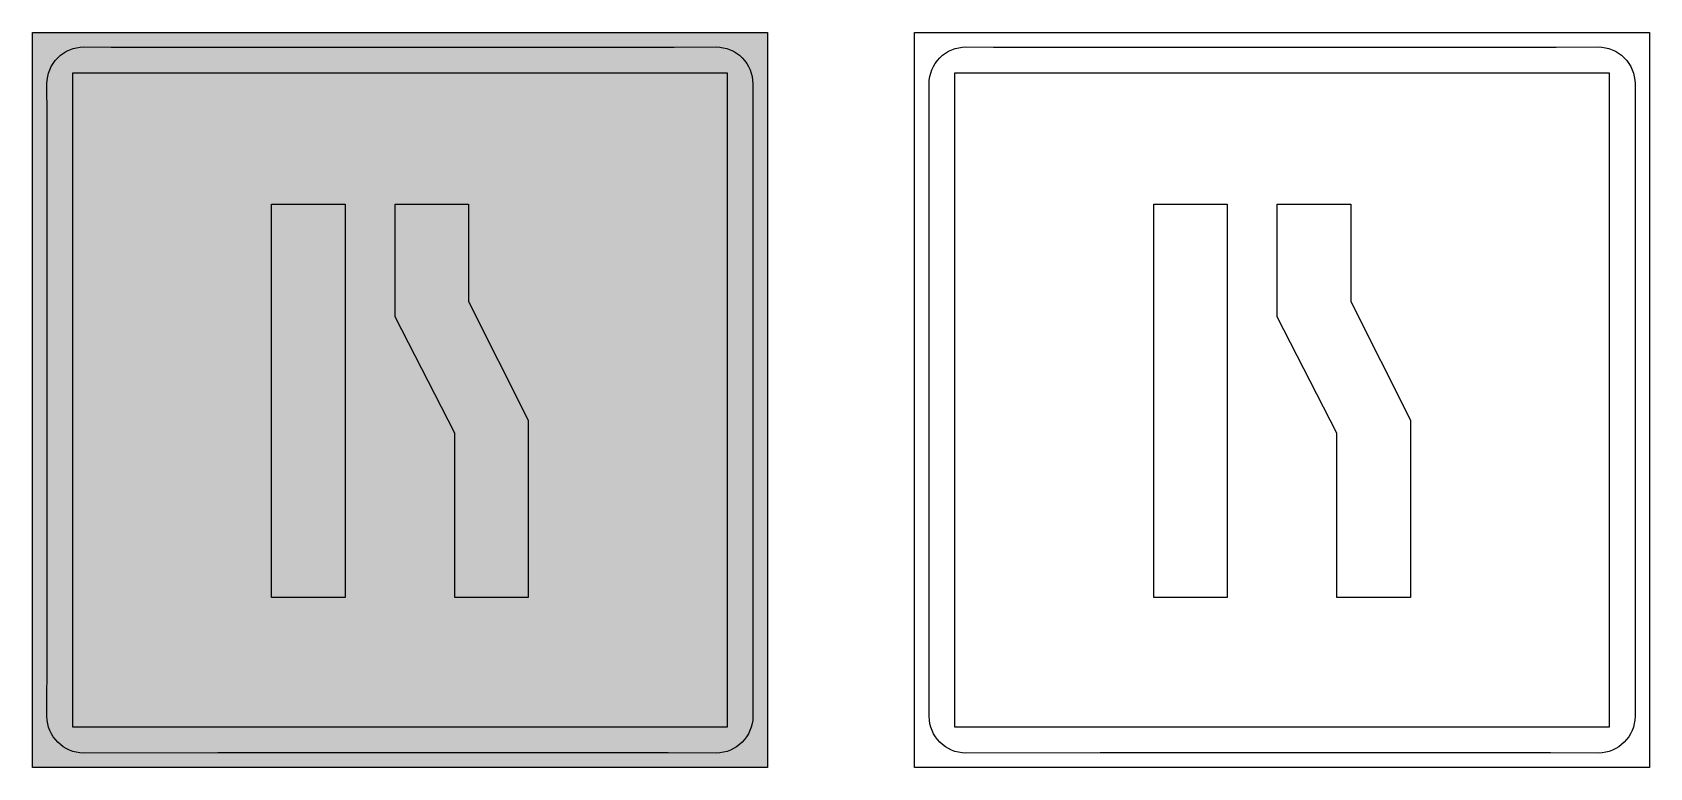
# Model space of a CAD drawing. Extents: x 553 to 2753, y 467 to 1467.
import ezdxf

# ---------------------------------------------------------------- set-up
doc = ezdxf.new("R2010")
doc.units = 0
doc.header["$MEASUREMENT"] = 0

msp = doc.modelspace()

# ---------------------------------------------------------------- hatches: boundary and pattern name
h = msp.add_hatch(color=30)
h.paths.add_polyline_path([(552.6800000000003, 466.897), (552.6800000000003, 1466.9), (1552.68, 1466.9), (1552.68, 466.897)])
edge = h.paths.add_edge_path(flags=16)
edge.add_line((1425.58, 1446.96), (1482.77, 1446.99))
edge.add_arc((1482.764134824246, 1396.994133170647), 49.99586717338472, -0.01619675956737865, 89.993278448068, ccw=False)
edge.add_line((1532.76, 1396.98), (1532.75, 1366.36))
edge.add_line((1532.75, 1366.36), (1532.75, 596.559))
edge.add_line((1532.75, 596.559), (1532.78, 536.8))
edge.add_arc((1482.782074443974, 536.8029250134161), 49.99792564158666, 270.0090823950524, 359.9966480424595, ccw=False)
edge.add_line((1482.79, 486.805), (1417.58, 486.833))
edge.add_line((1417.58, 486.833), (805.0900000000001, 486.829))
edge.add_line((805.0900000000001, 486.829), (622.5600000000002, 486.788))
edge.add_arc((622.5845385371068, 536.7925352501519), 50.00454127100344, 180.0189462804794, 269.9718834603352, ccw=False)
edge.add_line((572.5800000000002, 536.776), (572.6200000000001, 622.139))
edge.add_line((572.6200000000001, 622.139), (572.6200000000001, 1352.92))
edge.add_line((572.6200000000001, 1352.92), (572.5900000000001, 1396.98))
edge.add_arc((622.5899273024976, 1396.980073712042), 49.99992730255178, 89.98845752203562, 180.0000844679012, ccw=False)
edge.add_line((622.6000000000001, 1446.98), (659.9500000000003, 1446.96))
edge.add_line((659.9500000000003, 1446.96), (1425.58, 1446.96))
h.paths.add_polyline_path([(607.6800000000003, 521.8969999999999), (607.6800000000003, 1411.9), (1497.68, 1411.9), (1497.68, 521.8969999999999)], flags=0)
h.paths.add_polyline_path([(978.1700000000003, 698.26), (878.1700000000003, 698.26), (878.1700000000003, 1233.26), (978.1700000000003, 1233.26)], flags=0)
h.paths.add_polyline_path([(1046.2, 1080.05), (1046.2, 1233.26), (1146.2, 1233.26), (1146.2, 1100.84), (1227.2, 939.2769999999999), (1227.2, 698.26), (1127.2, 698.26), (1127.2, 921.68)], flags=0)
at = {"true_color": 0x000000}
h = msp.add_hatch(color=18, dxfattribs=at)
edge = h.paths.add_edge_path()
edge.add_line((1425.58, 1446.96), (1482.77, 1446.99))
edge.add_arc((1482.764134824246, 1396.994133170647), 49.99586717338472, -0.01619675956737865, 89.993278448068, ccw=False)
edge.add_line((1532.76, 1396.98), (1532.75, 1366.36))
edge.add_line((1532.75, 1366.36), (1532.75, 596.559))
edge.add_line((1532.75, 596.559), (1532.78, 536.8))
edge.add_arc((1482.782074443974, 536.8029250134161), 49.99792564158666, 270.0090823950524, 359.9966480424595, ccw=False)
edge.add_line((1482.79, 486.805), (1417.58, 486.833))
edge.add_line((1417.58, 486.833), (805.0900000000001, 486.829))
edge.add_line((805.0900000000001, 486.829), (622.5600000000002, 486.788))
edge.add_arc((622.5845385371068, 536.7925352501519), 50.00454127100344, 180.0189462804794, 269.9718834603352, ccw=False)
edge.add_line((572.5800000000002, 536.776), (572.6200000000001, 622.139))
edge.add_line((572.6200000000001, 622.139), (572.6200000000001, 1352.92))
edge.add_line((572.6200000000001, 1352.92), (572.5900000000001, 1396.98))
edge.add_arc((622.5899273024976, 1396.980073712042), 49.99992730255178, 89.98845752203562, 180.0000844679012, ccw=False)
edge.add_line((622.6000000000001, 1446.98), (659.9500000000003, 1446.96))
edge.add_line((659.9500000000003, 1446.96), (1425.58, 1446.96))
h.paths.add_polyline_path([(607.6800000000003, 521.8969999999999), (607.6800000000003, 1411.9), (1497.68, 1411.9), (1497.68, 521.8969999999999)], flags=16)
h.paths.add_polyline_path([(1046.2, 1080.05), (1046.2, 1233.26), (1146.2, 1233.26), (1146.2, 1100.84), (1227.2, 939.2769999999999), (1227.2, 698.26), (1127.2, 698.26), (1127.2, 921.68)], flags=0)
h.paths.add_polyline_path([(978.1700000000003, 698.26), (878.1700000000003, 698.26), (878.1700000000003, 1233.26), (978.1700000000003, 1233.26)], flags=0)

# ---------------------------------------------------------------- linework, layer by layer
at = {"color": 30}
for points in [[(552.6800000000003, 466.897), (552.6800000000003, 1466.9), (1552.68, 1466.9), (1552.68, 466.897)], [(607.6800000000003, 521.8969999999999), (607.6800000000003, 1411.9), (1497.68, 1411.9), (1497.68, 521.8969999999999)], [(978.1700000000003, 698.26), (878.1700000000003, 698.26), (878.1700000000003, 1233.26), (978.1700000000003, 1233.26)], [(1046.2, 1080.05), (1046.2, 1233.26), (1146.2, 1233.26), (1146.2, 1100.84), (1227.2, 939.2769999999999), (1227.2, 698.26), (1127.2, 698.26), (1127.2, 921.68)]]:
    msp.add_lwpolyline(points, close=True, dxfattribs=at)
for points in [[(1752.68, 466.897), (1752.68, 1466.9), (2752.68, 1466.9), (2752.68, 466.897)], [(1807.68, 521.8969999999999), (1807.68, 1411.9), (2697.68, 1411.9), (2697.68, 521.8969999999999)], [(2178.17, 698.26), (2078.17, 698.26), (2078.17, 1233.26), (2178.17, 1233.26)], [(2246.2, 1080.05), (2246.2, 1233.26), (2346.2, 1233.26), (2346.2, 1100.84), (2427.2, 939.2769999999999), (2427.2, 698.26), (2327.2, 698.26), (2327.2, 921.68)]]:
    msp.add_lwpolyline(points, close=True)
msp.add_lwpolyline([(1425.58, 1446.96), (1482.77, 1446.99, -0.414262), (1532.76, 1396.98), (1532.75, 1366.36), (1532.75, 596.559), (1532.78, 536.8, -0.41415), (1482.79, 486.805), (1417.58, 486.833), (805.0900000000001, 486.829), (622.5600000000002, 486.788, -0.413973), (572.5800000000002, 536.776), (572.6200000000001, 622.139), (572.6200000000001, 1352.92), (572.5900000000001, 1396.98, -0.4142729999999999), (622.6000000000001, 1446.98), (659.9500000000003, 1446.96)], format="xyb", close=True, dxfattribs=at)
msp.add_lwpolyline([(2625.58, 1446.96), (2682.77, 1446.99, -0.414262), (2732.76, 1396.98), (2732.75, 1366.36), (2732.75, 596.559), (2732.78, 536.8, -0.41415), (2682.79, 486.805), (2617.58, 486.833), (2005.09, 486.829), (1822.56, 486.788, -0.413973), (1772.58, 536.776), (1772.62, 622.139), (1772.62, 1352.92), (1772.59, 1396.98, -0.4142729999999999), (1822.6, 1446.98), (1859.95, 1446.96)], format="xyb", close=True)

doc.saveas('drawing.dxf')
